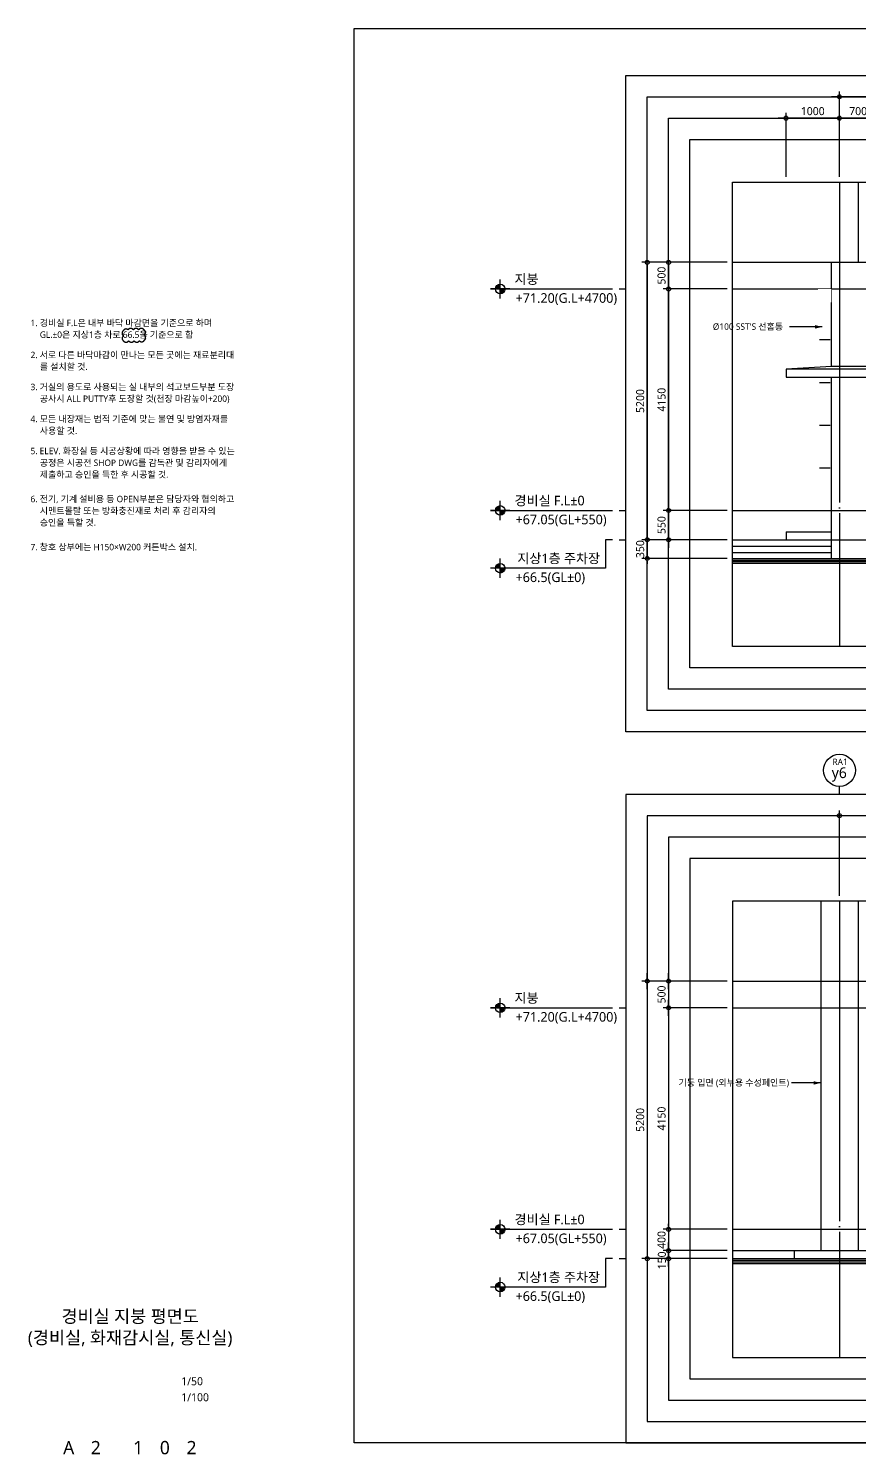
# Model space of a CAD drawing. Header units: millimetres. Extents: x 184384 to 428726, y 73696 to 101396.
# Drawn here: x 260769 to 276330, y 74076 to 100796 of the extents above; entities that cross this region are included whole.
import ezdxf
from ezdxf.enums import TextEntityAlignment as Align

# ---------------------------------------------------------------- set-up
doc = ezdxf.new("R2010")
doc.units = ezdxf.units.MM
doc.header["$LTSCALE"] = 100
doc.header["$MEASUREMENT"] = 0
doc.header["$PDSIZE"] = -10
doc.linetypes.add('ACAD_ISO03W100', pattern=[30, 12, -18])
doc.linetypes.add('CEN', pattern=[62, 60, -1, 0, -1])
doc.layers.get('0').update_dxf_attribs({"linetype": 'CONTINUOUS'})
doc.layers.get('DEFPOINTS').update_dxf_attribs({"color": 171, "linetype": 'CONTINUOUS'})
for name, color, linetype in [('CEN(ST)', 1, 'CEN'), ('ELE-1', 2, 'CONTINUOUS'), ('ELE-2', 3, 'CONTINUOUS'), ('ELE-5', 5, 'CONTINUOUS'), ('ELE-6 (251)', 251, 'CONTINUOUS'), ('FIN', 6, 'CONTINUOUS'), ('LED', 7, 'CONTINUOUS'), ('NDIM', 7, 'CONTINUOUS'), ('SYM', 7, 'CONTINUOUS'), ('SYM(AXIS)', 7, 'CONTINUOUS'), ('TEXT(AXIS)', 2, 'CONTINUOUS'), ('TEXT(MIN)', 7, 'CONTINUOUS'), ('TEXT-TITLE', 6, 'CONTINUOUS'), ('TEXT-기입', 6, 'CONTINUOUS')]:
    doc.layers.add(name, color=color, linetype=linetype)
doc.layers.add('VE변경사항적용-20220616', color=10, linetype='CONTINUOUS', plot=False)
doc.styles.add('CGS', font='cgse', dxfattribs={"bigfont": 'cgs'})
doc.styles.add('나눔바른고딕', font='NanumBarunGothic.ttf')
doc.dimstyles.new('NDIM 1200', dxfattribs={"dimscale": 500, "dimtxt": 3, "dimasz": 1, "dimexe": 2, "dimexo": 2, "dimgap": 1, "dimtad": 1, "dimdec": 0, "dimdsep": 46, "dimtxsty": 'CGS', "dimblk": 'DOT0', "dimcen": 1, "dimdle": 8, "dimclrd": 2, "dimclre": 2, "dimclrt": 2, "dimadec": 0, "dimazin": 0, "dimtfac": 1, "dimtdec": 0, "dimtix": 1, "dimtmove": 2, "dimatfit": 3, "dimldrblk": 'DOT0', "dimfxl": 1, "dimtolj": 1, "dimtzin": 0, "dimlwd": -1, "dimlwe": -1, "dimarcsym": 0})

# ---------------------------------------------------------------- blocks, each defined once
blk = doc.blocks.new('A$C19853FC8')
at = {"layer": 'SYM'}
for p, q in [((1800, 0), (1800, 3600)), ((3600, 1800), (0, 1800))]:
    blk.add_line(p, q, dxfattribs=at)
blk.add_circle((1800, 1800), 900, dxfattribs=at)
for points in [[(900, 1800), (1800, 2700), (914, 1959), (1643, 2686)], [(914, 1959), (1643, 2686), (954, 2112), (1492, 2646)], [(954, 2112), (1492, 2646), (1025, 2260), (1346, 2576)], [(1025, 2260), (1346, 2576), (1109, 2378), (1222, 2491)], [(1800, 900), (2700, 1800), (1959, 914), (2686, 1643)], [(1959, 914), (2686, 1643), (2112, 954), (2646, 1492)], [(2112, 954), (2646, 1492), (2260, 1025), (2576, 1346)], [(2260, 1025), (2576, 1346), (2378, 1109), (2491, 1222)]]:
    blk.add_solid(points, dxfattribs=at)
at = {"layer": 'SYM', "linetype": 'Continuous'}
for points in [[(1800, 2700), (1800, 1800), (900, 1800)], [(2700, 1800), (1800, 900), (1800, 1800)]]:
    blk.add_solid(points, dxfattribs=at)
blk = doc.blocks.new('DOT0')
blk.add_line((-3, 0), (3, 0))
at = {"color": 6}
blk.add_circle((0, 0), 0.75, dxfattribs=at)
blk = doc.blocks.new('*D89')
at = {"layer": 'DEFPOINTS', "color": 0, "ltscale": 0.4, "transparency": 16777216}
for p in [(273955, 82946), (272355, 77746), (273955, 77746)]:
    blk.add_point(p, dxfattribs=at)
at = {"layer": 'NDIM', "ltscale": 0.4, "transparency": 16777216}
for p, q in [((273855, 82946), (272255, 82946)), ((272355, 82896), (272355, 77796)), ((273855, 77746), (272255, 77746))]:
    blk.add_line(p, q, dxfattribs=at)
at = {"layer": 'NDIM', "ltscale": 0.4, "transparency": 16777216, "xscale": 50, "yscale": 50, "zscale": 50}
for p, rotation in [((272355, 82946), 90), ((272355, 77746), 270)]:
    blk.add_blockref('DOT0', p, dxfattribs=dict(at, rotation=rotation))
at = {"layer": 'NDIM', "ltscale": 0.4, "transparency": 16777216, "insert": (272224, 80346), "char_height": 150, "attachment_point": 5, "rotation": 90, "style": '나눔바른고딕'}
blk.add_mtext('\\A1;5200', dxfattribs=at)
blk = doc.blocks.new('*D90')
at = {"layer": 'DEFPOINTS', "color": 0, "ltscale": 0.4, "transparency": 16777216}
for p in [(273955, 77896), (272755, 77746), (273955, 77746)]:
    blk.add_point(p, dxfattribs=at)
at = {"layer": 'NDIM', "ltscale": 0.4, "transparency": 16777216}
for p, q in [((273855, 77896), (272655, 77896)), ((272755, 77946), (272755, 77996)), ((272755, 77896), (272755, 77746)), ((273855, 77746), (272655, 77746)), ((272755, 77696), (272755, 77646))]:
    blk.add_line(p, q, dxfattribs=at)
at = {"layer": 'NDIM', "ltscale": 0.4, "transparency": 16777216, "xscale": 50, "yscale": 50, "zscale": 50}
for p, rotation in [((272755, 77896), 270), ((272755, 77746), 90)]:
    blk.add_blockref('DOT0', p, dxfattribs=dict(at, rotation=rotation))
at = {"layer": 'NDIM', "ltscale": 0.4, "transparency": 16777216, "insert": (272630, 77713), "char_height": 150, "attachment_point": 5, "rotation": 90, "style": '나눔바른고딕'}
blk.add_mtext('\\A1;150', dxfattribs=at)
blk = doc.blocks.new('*D88')
at = {"layer": 'DEFPOINTS', "color": 0, "ltscale": 0.4, "transparency": 16777216}
for p in [(273955, 78296), (272755, 77896), (273955, 77896)]:
    blk.add_point(p, dxfattribs=at)
at = {"layer": 'NDIM', "ltscale": 0.4, "transparency": 16777216}
for p, q in [((273855, 78296), (272655, 78296)), ((272755, 78346), (272755, 78396)), ((272755, 78296), (272755, 77896)), ((273855, 77896), (272655, 77896)), ((272755, 77846), (272755, 77796))]:
    blk.add_line(p, q, dxfattribs=at)
at = {"layer": 'NDIM', "ltscale": 0.4, "transparency": 16777216, "xscale": 50, "yscale": 50, "zscale": 50}
for p, rotation in [((272755, 78296), 270), ((272755, 77896), 90)]:
    blk.add_blockref('DOT0', p, dxfattribs=dict(at, rotation=rotation))
at = {"layer": 'NDIM', "ltscale": 0.4, "transparency": 16777216, "insert": (272624, 78096), "char_height": 150, "attachment_point": 5, "rotation": 90, "style": '나눔바른고딕'}
blk.add_mtext('\\A1;400', dxfattribs=at)
blk = doc.blocks.new('*D86')
at = {"layer": 'DEFPOINTS', "color": 0, "ltscale": 0.4, "transparency": 16777216}
for p in [(273955, 82446), (272755, 78296), (273955, 78296)]:
    blk.add_point(p, dxfattribs=at)
at = {"layer": 'NDIM', "ltscale": 0.4, "transparency": 16777216}
for p, q in [((273855, 82446), (272655, 82446)), ((272755, 82396), (272755, 78346)), ((273855, 78296), (272655, 78296))]:
    blk.add_line(p, q, dxfattribs=at)
at = {"layer": 'NDIM', "ltscale": 0.4, "transparency": 16777216, "xscale": 50, "yscale": 50, "zscale": 50}
for p, rotation in [((272755, 82446), 90), ((272755, 78296), 270)]:
    blk.add_blockref('DOT0', p, dxfattribs=dict(at, rotation=rotation))
at = {"layer": 'NDIM', "ltscale": 0.4, "transparency": 16777216, "insert": (272624, 80371), "char_height": 150, "attachment_point": 5, "rotation": 90, "style": '나눔바른고딕'}
blk.add_mtext('\\A1;4150', dxfattribs=at)
blk = doc.blocks.new('*D87')
at = {"layer": 'DEFPOINTS', "color": 0, "ltscale": 0.4, "transparency": 16777216}
for p in [(273955, 82946), (272755, 82446), (273955, 82446)]:
    blk.add_point(p, dxfattribs=at)
at = {"layer": 'NDIM', "ltscale": 0.4, "transparency": 16777216}
for p, q in [((273855, 82946), (272655, 82946)), ((272755, 82896), (272755, 82496)), ((273855, 82446), (272655, 82446))]:
    blk.add_line(p, q, dxfattribs=at)
at = {"layer": 'NDIM', "ltscale": 0.4, "transparency": 16777216, "xscale": 50, "yscale": 50, "zscale": 50}
for p, rotation in [((272755, 82946), 90), ((272755, 82446), 270)]:
    blk.add_blockref('DOT0', p, dxfattribs=dict(at, rotation=rotation))
at = {"layer": 'NDIM', "ltscale": 0.4, "transparency": 16777216, "insert": (272624, 82696), "char_height": 150, "attachment_point": 5, "rotation": 90, "style": '나눔바른고딕'}
blk.add_mtext('\\A1;500', dxfattribs=at)
blk = doc.blocks.new('*D94')
at = {"layer": 'DEFPOINTS', "color": 0, "ltscale": 0.4, "transparency": 16777216}
for p in [(273955, 96416), (272355, 91216), (273955, 91216)]:
    blk.add_point(p, dxfattribs=at)
at = {"layer": 'NDIM', "ltscale": 0.4, "transparency": 16777216}
for p, q in [((273855, 96416), (272255, 96416)), ((272355, 96366), (272355, 91266)), ((273855, 91216), (272255, 91216))]:
    blk.add_line(p, q, dxfattribs=at)
at = {"layer": 'NDIM', "ltscale": 0.4, "transparency": 16777216, "xscale": 50, "yscale": 50, "zscale": 50}
for p, rotation in [((272355, 96416), 90), ((272355, 91216), 270)]:
    blk.add_blockref('DOT0', p, dxfattribs=dict(at, rotation=rotation))
at = {"layer": 'NDIM', "ltscale": 0.4, "transparency": 16777216, "insert": (272224, 93816), "char_height": 150, "attachment_point": 5, "rotation": 90, "style": '나눔바른고딕'}
blk.add_mtext('\\A1;5200', dxfattribs=at)
blk = doc.blocks.new('*D95')
at = {"layer": 'DEFPOINTS', "color": 0, "ltscale": 0.4, "transparency": 16777216}
for p in [(273955, 91766), (272755, 91216), (273955, 91216)]:
    blk.add_point(p, dxfattribs=at)
at = {"layer": 'NDIM', "ltscale": 0.4, "transparency": 16777216}
for p, q in [((273855, 91766), (272655, 91766)), ((272755, 91716), (272755, 91266)), ((273855, 91216), (272655, 91216))]:
    blk.add_line(p, q, dxfattribs=at)
at = {"layer": 'NDIM', "ltscale": 0.4, "transparency": 16777216, "xscale": 50, "yscale": 50, "zscale": 50}
for p, rotation in [((272755, 91766), 90), ((272755, 91216), 270)]:
    blk.add_blockref('DOT0', p, dxfattribs=dict(at, rotation=rotation))
at = {"layer": 'NDIM', "ltscale": 0.4, "transparency": 16777216, "insert": (272624, 91491), "char_height": 150, "attachment_point": 5, "rotation": 90, "style": '나눔바른고딕'}
blk.add_mtext('\\A1;550', dxfattribs=at)
blk = doc.blocks.new('*D96')
at = {"layer": 'DEFPOINTS', "color": 0, "ltscale": 0.4, "transparency": 16777216}
for p in [(273955, 95916), (272755, 91766), (273955, 91766)]:
    blk.add_point(p, dxfattribs=at)
at = {"layer": 'NDIM', "ltscale": 0.4, "transparency": 16777216}
for p, q in [((273855, 95916), (272655, 95916)), ((272755, 95866), (272755, 91816)), ((273855, 91766), (272655, 91766))]:
    blk.add_line(p, q, dxfattribs=at)
at = {"layer": 'NDIM', "ltscale": 0.4, "transparency": 16777216, "xscale": 50, "yscale": 50, "zscale": 50}
for p, rotation in [((272755, 95916), 90), ((272755, 91766), 270)]:
    blk.add_blockref('DOT0', p, dxfattribs=dict(at, rotation=rotation))
at = {"layer": 'NDIM', "ltscale": 0.4, "transparency": 16777216, "insert": (272624, 93841), "char_height": 150, "attachment_point": 5, "rotation": 90, "style": '나눔바른고딕'}
blk.add_mtext('\\A1;4150', dxfattribs=at)
blk = doc.blocks.new('*D97')
at = {"layer": 'DEFPOINTS', "color": 0, "ltscale": 0.4, "transparency": 16777216}
for p in [(273955, 96416), (272755, 95916), (273955, 95916)]:
    blk.add_point(p, dxfattribs=at)
at = {"layer": 'NDIM', "ltscale": 0.4, "transparency": 16777216}
for p, q in [((273855, 96416), (272655, 96416)), ((272755, 96366), (272755, 95966)), ((273855, 95916), (272655, 95916))]:
    blk.add_line(p, q, dxfattribs=at)
at = {"layer": 'NDIM', "ltscale": 0.4, "transparency": 16777216, "xscale": 50, "yscale": 50, "zscale": 50}
for p, rotation in [((272755, 96416), 90), ((272755, 95916), 270)]:
    blk.add_blockref('DOT0', p, dxfattribs=dict(at, rotation=rotation))
at = {"layer": 'NDIM', "ltscale": 0.4, "transparency": 16777216, "insert": (272624, 96166), "char_height": 150, "attachment_point": 5, "rotation": 90, "style": '나눔바른고딕'}
blk.add_mtext('\\A1;500', dxfattribs=at)
blk = doc.blocks.new('*D93')
at = {"layer": 'DEFPOINTS', "color": 0, "ltscale": 0.4, "transparency": 16777216}
for p in [(275955, 99516), (275955, 97916), (293855, 97916)]:
    blk.add_point(p, dxfattribs=at)
at = {"layer": 'NDIM', "ltscale": 0.4, "transparency": 16777216}
for p, q in [((275955, 98016), (275955, 99616)), ((293805, 99516), (276005, 99516)), ((293855, 98016), (293855, 99616))]:
    blk.add_line(p, q, dxfattribs=at)
at = {"layer": 'NDIM', "ltscale": 0.4, "transparency": 16777216, "xscale": 50, "yscale": 50, "zscale": 50, "rotation": 180}
blk.add_blockref('DOT0', (275955, 99516), dxfattribs=at)
at = {"layer": 'NDIM', "ltscale": 0.4, "transparency": 16777216, "xscale": 50, "yscale": 50, "zscale": 50}
blk.add_blockref('DOT0', (293855, 99516), dxfattribs=at)
at = {"layer": 'NDIM', "ltscale": 0.4, "transparency": 16777216, "insert": (284905, 99647), "char_height": 150, "attachment_point": 5, "style": '나눔바른고딕'}
blk.add_mtext('\\A1;17900', dxfattribs=at)
blk = doc.blocks.new('*D98')
at = {"layer": 'DEFPOINTS', "color": 0, "ltscale": 0.4, "transparency": 16777216}
for p in [(275955, 99116), (275955, 97916), (276655, 97916)]:
    blk.add_point(p, dxfattribs=at)
at = {"layer": 'NDIM', "ltscale": 0.4, "transparency": 16777216}
for p, q in [((275955, 98016), (275955, 99216)), ((276655, 98016), (276655, 99216)), ((276605, 99116), (276005, 99116))]:
    blk.add_line(p, q, dxfattribs=at)
at = {"layer": 'NDIM', "ltscale": 0.4, "transparency": 16777216, "xscale": 50, "yscale": 50, "zscale": 50, "rotation": 180}
blk.add_blockref('DOT0', (275955, 99116), dxfattribs=at)
at = {"layer": 'NDIM', "ltscale": 0.4, "transparency": 16777216, "xscale": 50, "yscale": 50, "zscale": 50}
blk.add_blockref('DOT0', (276655, 99116), dxfattribs=at)
at = {"layer": 'NDIM', "ltscale": 0.4, "transparency": 16777216, "insert": (276305, 99247), "char_height": 150, "attachment_point": 5, "style": '나눔바른고딕'}
blk.add_mtext('\\A1;700', dxfattribs=at)
blk = doc.blocks.new('*D317')
at = {"layer": 'DEFPOINTS', "color": 0, "ltscale": 0.4, "transparency": 16777216}
for p in [(273955, 91216), (272355, 90866), (273955, 90866)]:
    blk.add_point(p, dxfattribs=at)
at = {"layer": 'NDIM', "ltscale": 0.4, "transparency": 16777216}
for p, q in [((273855, 91216), (272255, 91216)), ((272355, 91266), (272355, 91316)), ((272355, 91216), (272355, 90866)), ((273855, 90866), (272255, 90866)), ((272355, 90816), (272355, 90766))]:
    blk.add_line(p, q, dxfattribs=at)
at = {"layer": 'NDIM', "ltscale": 0.4, "transparency": 16777216, "xscale": 50, "yscale": 50, "zscale": 50}
for p, rotation in [((272355, 91216), 270), ((272355, 90866), 90)]:
    blk.add_blockref('DOT0', p, dxfattribs=dict(at, rotation=rotation))
at = {"layer": 'NDIM', "ltscale": 0.4, "transparency": 16777216, "insert": (272224, 91041), "char_height": 150, "attachment_point": 5, "rotation": 90, "style": '나눔바른고딕'}
blk.add_mtext('\\A1;350', dxfattribs=at)
blk = doc.blocks.new('*D318')
at = {"layer": 'DEFPOINTS', "color": 0, "ltscale": 0.4, "transparency": 16777216}
for p in [(274955, 99116), (274955, 97916), (275955, 97916)]:
    blk.add_point(p, dxfattribs=at)
at = {"layer": 'NDIM', "ltscale": 0.4, "transparency": 16777216}
for p, q in [((274955, 98016), (274955, 99216)), ((275955, 98016), (275955, 99216)), ((275905, 99116), (275005, 99116))]:
    blk.add_line(p, q, dxfattribs=at)
at = {"layer": 'NDIM', "ltscale": 0.4, "transparency": 16777216, "xscale": 50, "yscale": 50, "zscale": 50, "rotation": 180}
blk.add_blockref('DOT0', (274955, 99116), dxfattribs=at)
at = {"layer": 'NDIM', "ltscale": 0.4, "transparency": 16777216, "xscale": 50, "yscale": 50, "zscale": 50}
blk.add_blockref('DOT0', (275955, 99116), dxfattribs=at)
at = {"layer": 'NDIM', "ltscale": 0.4, "transparency": 16777216, "insert": (275455, 99247), "char_height": 150, "attachment_point": 5, "style": '나눔바른고딕'}
blk.add_mtext('\\A1;1000', dxfattribs=at)
blk = doc.blocks.new('A$C2F20087E')
at = {"layer": 'SYM(AXIS)'}
blk.add_line((600, 0), (600, 300), dxfattribs=at)
blk.add_circle((600, 900), 600, dxfattribs=at)
blk = doc.blocks.new('*D331')
at = {"layer": 'DEFPOINTS', "color": 0, "ltscale": 0.4, "transparency": 16777216}
for p in [(275955, 86046), (275955, 84446), (279305, 84446)]:
    blk.add_point(p, dxfattribs=at)
at = {"layer": 'NDIM', "ltscale": 0.4, "transparency": 16777216}
for p, q in [((275955, 84546), (275955, 86146)), ((279255, 86046), (276005, 86046)), ((279305, 84546), (279305, 86146))]:
    blk.add_line(p, q, dxfattribs=at)
at = {"layer": 'NDIM', "ltscale": 0.4, "transparency": 16777216, "xscale": 50, "yscale": 50, "zscale": 50, "rotation": 180}
blk.add_blockref('DOT0', (275955, 86046), dxfattribs=at)
at = {"layer": 'NDIM', "ltscale": 0.4, "transparency": 16777216, "xscale": 50, "yscale": 50, "zscale": 50}
blk.add_blockref('DOT0', (279305, 86046), dxfattribs=at)
at = {"layer": 'NDIM', "ltscale": 0.4, "transparency": 16777216, "insert": (277630, 86177), "char_height": 150, "attachment_point": 5, "style": '나눔바른고딕'}
blk.add_mtext('\\A1;3350', dxfattribs=at)

msp = doc.modelspace()

# ---------------------------------------------------------------- linework, layer by layer
at = {"ltscale": 1000}
for points in [[(273955.1, 90865.8), (289203.6, 90865.8), (293855.1, 91215.8), (295855.1, 91215.8)], [(273955.1, 91215.8), (275805.1, 91215.8)], [(273955.1, 90835.8), (289204.7, 90835.8), (293856.2, 91185.8), (295855.1, 91185.8)], [(273955.1, 90805.8), (289205.8, 90805.8), (293857.3, 91155.8), (295855.1, 91155.8)], [(273955.1, 90775.8), (289207, 90775.8), (293858.4, 91125.8), (295855.1, 91125.8)], [(274955.1, 91365.8), (274955.1, 91215.8)], [(273955.1, 91095.8), (275805.1, 91095.8)], [(273955.1, 90975.8), (275805.1, 90975.8)], [(273955.1, 77745.8), (289355.1, 77745.8), (289355.1, 77625.8), (289655.1, 77625.8), (289655.1, 77505.8), (289955.1, 77505.8), (289955.1, 77395.8), (295855.1, 77395.8)], [(273955.1, 77715.8), (289325.1, 77715.8), (289325.1, 77595.8), (289625.1, 77595.8), (289625.1, 77475.8), (289925.1, 77475.8), (289925.1, 77365.8), (295855.1, 77365.8)], [(273955.1, 77685.8), (289295.1, 77685.8), (289295.1, 77565.8), (289595.1, 77565.8), (289595.1, 77445.8), (289895.1, 77445.8), (289895.1, 77335.8), (295855.1, 77335.8)], [(273955.1, 77655.8), (289265.1, 77655.8), (289265.1, 77535.8), (289565.1, 77535.8), (289565.1, 77415.8), (289865.1, 77415.8), (289865.1, 77305.8), (295855.1, 77305.8)]]:
    msp.add_lwpolyline(points, dxfattribs=at)
at = {"layer": 'CEN(ST)'}
msp.add_line((275955.1, 84445.8), (275955.1, 75895.8), dxfattribs=at)
for points in [[(275955.1, 97915.8), (275955.1, 89215.8)], [(273955.1, 96415.8), (295855.1, 96415.8)], [(273955.1, 95915.8), (295855.1, 95915.8)], [(273955.1, 91215.8), (295855.1, 91215.8)], [(273955.1, 82945.8), (295855.1, 82945.8)], [(273955.1, 82445.8), (295855.1, 82445.8)], [(273955.1, 78295.8), (295855.1, 78295.8)], [(273955.1, 77895.8), (295855.1, 77895.8)], [(273955.1, 77745.8), (295855.1, 77745.8)]]:
    msp.add_lwpolyline(points, dxfattribs=at)
at = {"layer": 'DEFPOINTS', "ltscale": 1000}
for points in [[(271955.1, 74295.8), (297855.1, 74295.8), (297855.1, 86445.8), (271955.1, 86445.8)], [(272355.1, 74695.8), (297455.1, 74695.8), (297455.1, 86045.8), (272355.1, 86045.8)], [(272755.1, 75095.8), (297055.1, 75095.8), (297055.1, 85645.8), (272755.1, 85645.8)], [(273155.1, 75495.8), (296655.1, 75495.8), (296655.1, 85245.8), (273155.1, 85245.8)], [(273955.1, 75895.8), (295855.1, 75895.8), (295855.1, 84445.8), (273955.1, 84445.8)]]:
    msp.add_lwpolyline(points, close=True, dxfattribs=at)
at = {"layer": 'ELE-2', "ltscale": 1000}
for points in [[(275105.1, 77895.8), (279155.1, 77895.8)], [(275105.1, 77895.8), (275105.1, 77745.8)]]:
    msp.add_lwpolyline(points, dxfattribs=at)
at = {"layer": 'ELE-6 (251)', "ltscale": 1000}
msp.add_line((276305.1, 97915.8), (276305.1, 96415.8), dxfattribs=at)
for points in [[(275605.1, 84445.8), (275605.1, 77895.8)], [(276305.1, 84445.8), (276305.1, 77895.8)]]:
    msp.add_lwpolyline(points, dxfattribs=at)
at = {"layer": 'LED', "ltscale": 1000}
msp.add_lwpolyline([(275605.1, 81038.6), (275054.6, 81038.6)], dxfattribs=at)
at = {"layer": 'LED'}
msp.add_solid([(275605.1, 81038.6), (275471.7, 81071.9), (275471.7, 81005.2)], dxfattribs=at)
at = {"layer": 'SYM', "ltscale": 1000}
for p, q in [((269422.4, 95915.8), (271702.4, 95915.8)), ((271828.7, 95915.8), (271955.1, 95915.8)), ((269422.4, 91765.8), (271702.4, 91765.8)), ((271828.7, 91765.8), (271955.1, 91765.8)), ((271828.7, 91215.8), (271955.1, 91215.8)), ((269422.4, 82445.8), (271702.4, 82445.8)), ((271828.7, 82445.8), (271955.1, 82445.8)), ((269422.4, 78295.8), (271702.4, 78295.8)), ((271828.7, 78295.8), (271955.1, 78295.8)), ((271828.7, 77745.8), (271955.1, 77745.8))]:
    msp.add_line(p, q, dxfattribs=at)
for points in [[(271702.4, 91215.8), (271576.1, 91215.8), (271576.1, 90683.2), (269422.4, 90683.2)], [(271702.4, 77745.8), (271576.1, 77745.8), (271576.1, 77213.3), (269422.4, 77213.3)]]:
    msp.add_lwpolyline(points, dxfattribs=at)
at = {"layer": 'VE변경사항적용-20220616', "linetype": 'ACAD_ISO03W100'}
msp.add_lwpolyline([(262546.1, 94944.4, 0.5205671), (262646.1, 94944.4, 0.5205671), (262746.1, 94944.4, 0.5205671), (262846.1, 94944.4, 0.5205671), (262936.7, 94953.7, 0.5205671), (262936.7, 95053.7, 0.5205671), (262932.3, 95149.3, 0.5205671), (262832.3, 95149.3, 0.5205671), (262732.3, 95149.3, 0.5205671), (262632.3, 95149.3, 0.5205671), (262546.1, 95135.4, 0.5205671), (262546.1, 95035.4, 0.5205671)], format="xyb", close=True, dxfattribs=at)

# ---------------------------------------------------------------- block references
at = {"ltscale": 1000, "xscale": 0.1, "yscale": 0.1, "zscale": 0.1}
for p in [(269422.4, 95735.8), (269422.4, 91585.8), (269422.4, 90503.2), (269422.4, 82265.8), (269422.4, 78115.8), (269422.4, 77033.3)]:
    msp.add_blockref('A$C19853FC8', p, dxfattribs=at)
at = {"xscale": 0.5000000000000044, "yscale": 0.5000000000000044, "zscale": 0.5000000000000044}
msp.add_blockref('A$C2F20087E', (275655.1, 86445.8), dxfattribs=at)

# ---------------------------------------------------------------- texts
at = {"layer": 'TEXT(AXIS)', "style": '나눔바른고딕'}
for s, p in [('지붕', (269869.3, 96010.2)), ('+71.20(G.L+4700)', (269890.4, 95656.3)), ('경비실 F.L±0', (269869.3, 91860.2)), ('+67.05(GL+550)', (269890.4, 91506.3)), ('지상1층 주차장', (269922.7, 90777.7)), ('+66.5(GL±0)', (269890.4, 90423.7)), ('지붕', (269869.3, 82540.3)), ('+71.20(G.L+4700)', (269890.4, 82186.3)), ('경비실 F.L±0', (269869.3, 78390.3)), ('+67.05(GL+550)', (269890.4, 78036.3)), ('지상1층 주차장', (269922.7, 77307.7)), ('+66.5(GL±0)', (269890.4, 76953.7))]:
    msp.add_text(s, height=180, dxfattribs=at).set_placement(p)
msp.add_text('RA1', height=120, dxfattribs=at).set_placement((275966.9, 87054.7), align=Align.MIDDLE_CENTER)
msp.add_text('y6', height=200, dxfattribs=at).set_placement((275951.7, 86818.3), align=Align.MIDDLE)
at = {"layer": 'TEXT(MIN)', "style": '나눔바른고딕'}
for s, p in [('1. 경비실 F.L은 내부 바닥 마감면을 기준으로 하며', (260806.2, 95279.6)), ('GL.±0은 지상1층 차로 66.5을 기준으로 함', (260980.2, 95059.6)), ('2. 서로 다른 바닥마감이 만나는 모든 곳에는 재료분리대', (260806.2, 94679.6)), ('를 설치할 것.', (260980.2, 94459.6)), ('3. 거실의 용도로 사용되는 실 내부의 석고보드부분 도장', (260806.2, 94079.6)), ('공사시 ALL PUTTY후 도장할 것(천장 마감높이+200)', (260980.2, 93859.6)), ('4. 모든 내장재는 법적 기준에 맞는 불연 및 방염자재를', (260806.2, 93479.6)), ('사용할 것.', (260980.2, 93259.6)), ('5. ELEV. 화장실 등 시공상황에 따라 영향을 받을 수 있는', (260806.2, 92879.6)), ('공정은 시공전 SHOP DWG를 감독관 및 감리자에게', (260980.2, 92659.6)), ('제출하고 승인을 득한 후 시공할 것.', (260980.2, 92439.6)), ('6. 전기, 기계 설비용 등 OPEN부분은 담당자와 협의하고', (260806.2, 91979.6)), ('시멘트몰탈 또는 방화충진재로 처리 후 감리자의', (260980.2, 91759.6)), ('승인을 득할 것.', (260980.2, 91539.6)), ('7. 창호 상부에는 H150×W200 커튼박스 설치.', (260806.2, 91079.6))]:
    msp.add_text(s, height=120, dxfattribs=at).set_placement(p, align=Align.MIDDLE_LEFT)
at = {"layer": 'TEXT-TITLE', "style": '나눔바른고딕'}
for s, p in [('경비실 지붕 평면도', (262672, 76545.3)), ('(경비실, 화재감시실, 통신실)', (262672, 76145.3))]:
    msp.add_text(s, height=240, dxfattribs=at).set_placement(p, align=Align.CENTER)
at = {"layer": 'TEXT-기입', "style": '나눔바른고딕'}
msp.add_text("Ø100 SST'S 선홈통", height=120, dxfattribs=at).set_placement((274898.7, 95210.9), align=Align.MIDDLE_RIGHT)
msp.add_text('기둥 입면 (외부용 수성페인트)', height=120, rotation=360, dxfattribs=at).set_placement((275011.8, 81043.9), align=Align.MIDDLE_RIGHT)
for s, p in [('1/50', (263628.3, 75328.5)), ('1/100', (263628.3, 75028.5))]:
    msp.add_text(s, height=150, dxfattribs=at).set_placement(p, align=Align.BOTTOM_LEFT)
for s, p in [('A', (261522, 74204.8)), ('2', (262028.3, 74204.8)), ('1', (262822, 74204.8)), ('0', (263322, 74204.8)), ('2', (263822, 74204.8))]:
    msp.add_text(s, height=250, dxfattribs=at).set_placement(p, align=Align.MIDDLE_CENTER)

# ---------------------------------------------------------------- dimensions: what is measured, and where the dimension line sits
at = {"layer": 'NDIM', "ltscale": 0.4}
for base, p1, p2, angle, picture, middle in [((275955.1, 99515.8), (293855.1, 97915.8), (275955.1, 97915.8), 180, '*D93', (284905.1, 99647.3)), ((274955.1, 99115.8), (275955.1, 97915.8), (274955.1, 97915.8), 180, '*D318', (275455.1, 99247.2)), ((275955.1, 99115.8), (276655.1, 97915.8), (275955.1, 97915.8), 180, '*D98', (276305.1, 99247.2)), ((272355.1, 91215.8), (273955.1, 96415.8), (273955.1, 91215.8), 270, '*D94', (272223.6, 93815.8)), ((272755.1, 95915.8), (273955.1, 96415.8), (273955.1, 95915.8), 270, '*D97', (272623.6, 96165.8)), ((272755.1, 91765.8), (273955.1, 95915.8), (273955.1, 91765.8), 270, '*D96', (272623.6, 93840.8)), ((272755.1, 91215.8), (273955.1, 91765.8), (273955.1, 91215.8), 270, '*D95', (272623.6, 91490.8)), ((272355.1, 90865.8), (273955.1, 91215.8), (273955.1, 90865.8), 270, '*D317', (272223.5, 91040.8)), ((275955.1, 86045.8), (279305.1, 84445.8), (275955.1, 84445.8), 180, '*D331', (277630.1, 86177.4)), ((272355.1, 77745.8), (273955.1, 82945.8), (273955.1, 77745.8), 270, '*D89', (272223.6, 80345.8)), ((272755.1, 82445.8), (273955.1, 82945.8), (273955.1, 82445.8), 270, '*D87', (272623.6, 82695.8)), ((272755.1, 78295.8), (273955.1, 82445.8), (273955.1, 78295.8), 270, '*D86', (272623.6, 80370.8)), ((272755.1, 77895.8), (273955.1, 78295.8), (273955.1, 77895.8), 270, '*D88', (272623.6, 78095.8))]:
    dim = msp.add_linear_dim(base=base, p1=p1, p2=p2, angle=angle, dimstyle='NDIM 1200', override={"dimscale": 50, "dimtxsty": '나눔바른고딕', "dimclrd": 256, "dimclre": 256, "dimclrt": 256}, dxfattribs=at)
    dim.commit()
    dim.dimension.update_dxf_attribs({"geometry": picture, "text_midpoint": middle})
dim = msp.add_linear_dim(base=(272755.1, 77745.8), p1=(273955.1, 77895.8), p2=(273955.1, 77745.8), angle=270, dimstyle='NDIM 1200', override={"dimscale": 50, "dimtxsty": '나눔바른고딕', "dimclrd": 256, "dimclre": 256, "dimclrt": 256}, dxfattribs=at)
dim.commit()
dim.dimension.update_dxf_attribs({"geometry": '*D90', "text_midpoint": (272630.1, 77713), "dimtype": 160})

# ---------------------------------------------------------------- wipeouts: each hides what was drawn before it
at = {"ltscale": 1000}
msp.add_wipeout([(275630.1, 95665.8), (275730.1, 95665.8), (275730.1, 91405.8), (275630.1, 91405.8)], dxfattribs=at).dxf.layer = 'FIN'

# ---------------------------------------------------------------- next in the draw order: linework, layer by layer
msp.add_lwpolyline([(274955.1, 91365.8), (275805.1, 91365.8)], dxfattribs=at)
at = {"layer": 'CEN(ST)'}
msp.add_lwpolyline([(273955.1, 91765.8), (295855.1, 91765.8)], dxfattribs=at)
at = {"layer": 'DEFPOINTS'}
msp.add_lwpolyline([(301168.1, 74295.8), (266868.1, 74295.8), (266868.1, 100795.8), (301168.1, 100795.8)], close=True, dxfattribs=at)
at = {"layer": 'DEFPOINTS', "ltscale": 1000}
for points in [[(271955.1, 99915.8), (297855.1, 99915.8), (297855.1, 87615.8), (271955.1, 87615.8)], [(272355.1, 99515.8), (297455.1, 99515.8), (297455.1, 88015.8), (272355.1, 88015.8)], [(272755.1, 99115.8), (297055.1, 99115.8), (297055.1, 88415.8), (272755.1, 88415.8)], [(273155.1, 98715.8), (296655.1, 98715.8), (296655.1, 88815.8), (273155.1, 88815.8)], [(273955.1, 97915.8), (295855.1, 97915.8), (295855.1, 89215.8), (273955.1, 89215.8)]]:
    msp.add_lwpolyline(points, close=True, dxfattribs=at)
at = {"layer": 'ELE-1', "ltscale": 1000}
for points in [[(275805.1, 94465.8), (275805.1, 96415.8), (294005.1, 96415.8), (294005.1, 91365.8)], [(275805.1, 94465.8), (274955.1, 94415.8), (274955.1, 94265.8), (275805.1, 94265.8)], [(275805.1, 90865.8), (275805.1, 94265.8)]]:
    msp.add_lwpolyline(points, dxfattribs=at)
at = {"layer": 'ELE-2', "ltscale": 1000}
msp.add_lwpolyline([(282205.1, 94415.8), (274955.1, 94415.8), (274955.1, 94265.8), (282205.1, 94265.8)], close=True, dxfattribs=at)
at = {"layer": 'ELE-5', "ltscale": 1000}
msp.add_lwpolyline([(282205.1, 94415.8), (282205.1, 94465.8), (275805.1, 94465.8), (274955.1, 94415.8)], dxfattribs=at)
at = {"layer": 'FIN', "ltscale": 1000}
for p, q in [((275580.1, 94965.8), (275780.1, 94965.8)), ((275580.1, 94165.8), (275780.1, 94165.8)), ((275580.1, 93365.8), (275780.1, 93365.8)), ((275580.1, 92565.8), (275780.1, 92565.8)), ((275580.1, 91765.8), (275780.1, 91765.8))]:
    msp.add_line(p, q, dxfattribs=at)
at = {"layer": 'LED', "ltscale": 1000}
msp.add_lwpolyline([(275630.1, 95205.6), (275019.6, 95205.6)], dxfattribs=at)
at = {"layer": 'LED'}
msp.add_solid([(275630.1, 95205.6), (275496.7, 95238.9), (275496.7, 95172.3)], dxfattribs=at)

# ---------------------------------------------------------------- next in the draw order: wipeouts: each hides what was drawn before it
at = {"ltscale": 1000}
msp.add_wipeout([(275805.1, 95665.8), (275555.1, 95665.8), (275555.1, 95915.8), (275805.1, 95915.8)], dxfattribs=at).dxf.layer = 'FIN'

doc.saveas('drawing.dxf')
